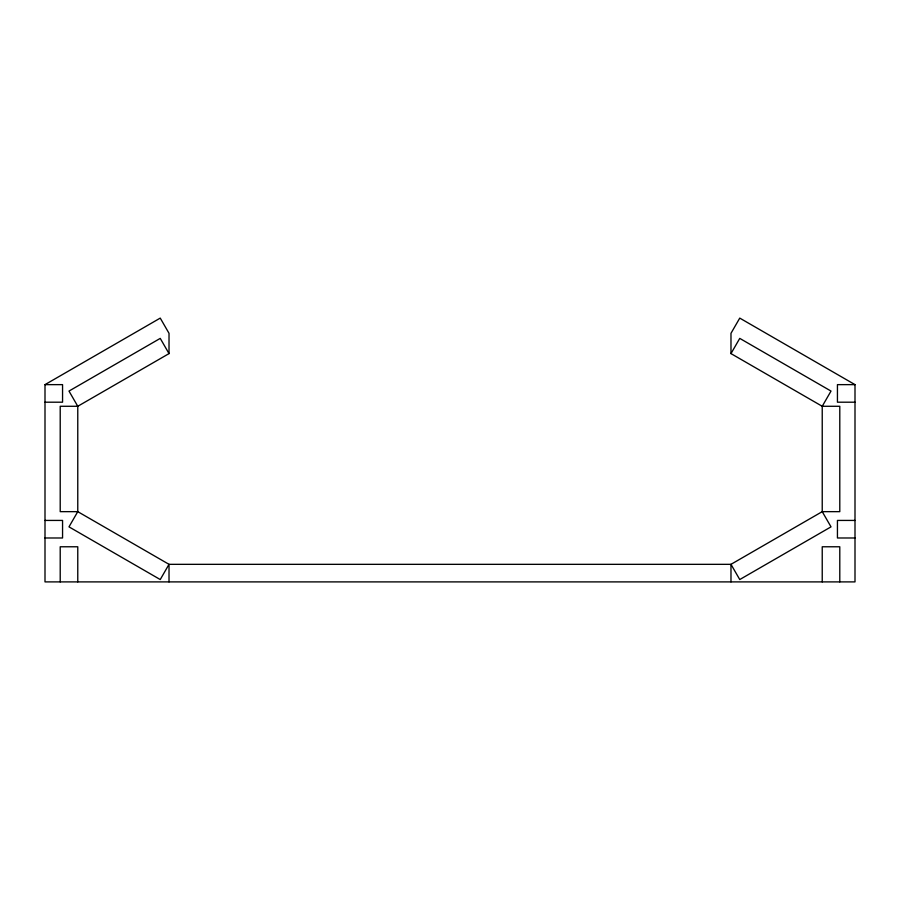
<?xml version="1.0" encoding="UTF-8"?>
<svg xmlns="http://www.w3.org/2000/svg" width="900" height="900" viewBox="0 0 900 900"><rect width="100%" height="100%" fill="white"/><g stroke="black" fill="none" stroke-linecap="round" stroke-linejoin="round"><path stroke-width="1.35" d="M730.98 353.599L739.755 338.389L831.015 391.072L822.229 406.282L822.229 511.65L831.015 526.86L739.755 579.544L730.98 564.334L169.02 564.334L77.771 511.65L60.21 511.65L60.21 406.282L77.771 406.282L169.02 353.599L169.02 333.315L160.245 318.105L45 384.637L45 581.895L855 581.895L855 384.637L739.755 318.105L730.98 333.315L730.98 353.599L822.229 406.282L839.79 406.282L839.79 511.65L822.229 511.65L730.98 564.334L730.98 581.895M45 384.637L62.561 384.637L62.561 402.199L45 402.199M855 384.637L837.439 384.637L837.439 402.199L855 402.199M45 520.425L62.561 520.425L62.561 537.986L45 537.986M855 520.425L837.439 520.425L837.439 537.986L855 537.986M169.02 353.599L160.245 338.389L68.985 391.072L77.771 406.282L77.771 511.65L68.985 526.86L160.245 579.544L169.02 564.334L169.02 581.895M839.79 581.895L839.79 546.773L822.229 546.773L822.229 581.895M77.771 581.895L77.771 546.773L60.21 546.773L60.21 581.895"/></g></svg>
